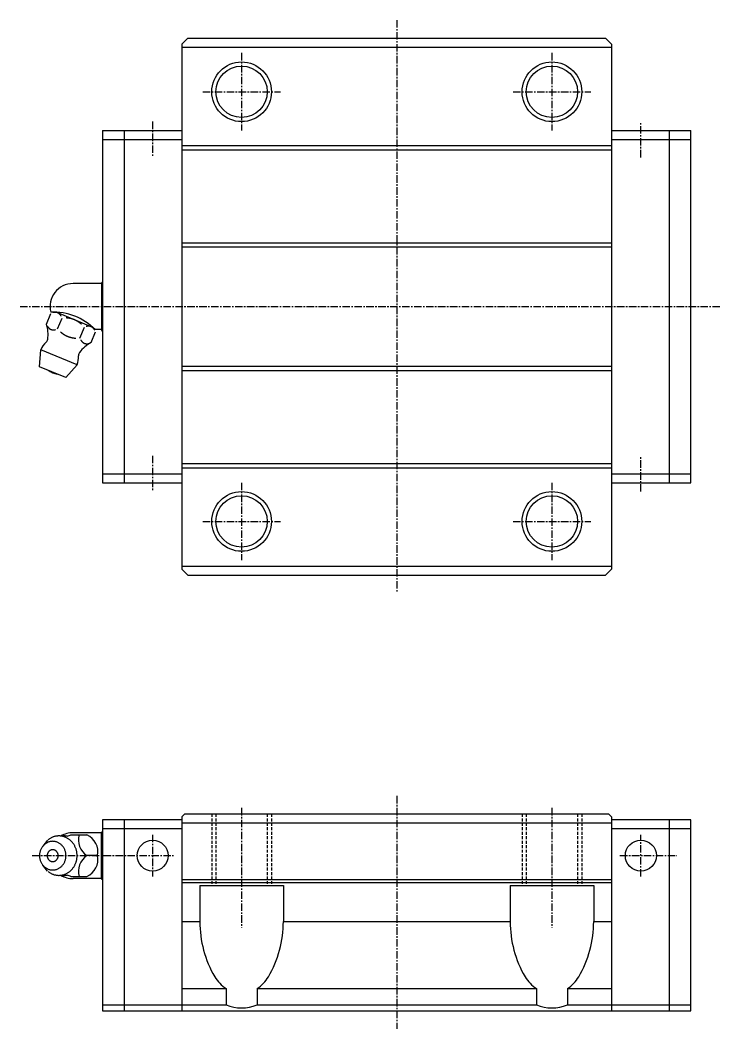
# Model space of a CAD drawing. Extents: x 10 to 261, y 10 to 205.
# Drawn here: x 143.6 to 261, y 36 to 205 of the extents above; entities that cross this region are included whole.
import ezdxf

# ---------------------------------------------------------------- set-up
doc = ezdxf.new("R2010")
doc.units = 0
doc.linetypes.add('CENTER', pattern=[2, 1.25, -0.25, 0.25, -0.25])
doc.linetypes.add('DASHED', pattern=[0.75, 0.5, -0.25])
doc.layers.get('0').update_dxf_attribs({"linetype": 'CONTINUOUS'})
doc.layers.add('CENTER', color=1, linetype='CENTER')

msp = doc.modelspace()

# ---------------------------------------------------------------- linework, layer by layer
at = {"color": 7, "linetype": 'CONTINUOUS'}
for p, q in [((170.74135, 201), (171.74135, 202)), ((171.74135, 202), (241.74131, 202)), ((241.74131, 202), (242.74135, 200.99996)), ((170.74135, 201), (170.74135, 112.99992)), ((170.74135, 200.5), (242.74135, 200.5)), ((242.74135, 200.99996), (242.74135, 113.00006)), ((157.44133, 186.5), (161.04134, 186.5)), ((157.44133, 186.5), (157.44133, 127.5)), ((161.04134, 186.5), (170.74135, 186.5)), ((161.04134, 186.49997), (161.04134, 127.50005)), ((242.74135, 186.5), (252.44136, 186.5)), ((252.44136, 186.5), (256.04137, 186.5)), ((252.44136, 127.50005), (252.44136, 186.49997)), ((256.04137, 127.5), (256.04137, 186.5)), ((157.44133, 185), (161.04134, 185)), ((161.04134, 185), (170.74135, 185)), ((242.74135, 185), (252.44136, 185)), ((252.44136, 185), (256.04137, 185)), ((170.74135, 184), (242.74135, 184)), ((170.74135, 183.29999), (242.74135, 183.29999)), ((170.74135, 167.7), (242.74135, 167.7)), ((170.74135, 167), (242.74135, 167)), ((157.28455, 160.85), (152.49344, 160.85)), ((157.28457, 160.85), (157.44133, 161.12151)), ((157.28457, 160.85), (157.28457, 153.14999)), ((148.04082, 154.06224), (148.7847, 155.85812)), ((155.81175, 153.519), (149.64524, 156.07326)), ((149.91167, 153.2873), (150.65556, 155.08319)), ((153.65338, 151.73743), (154.39726, 153.53332)), ((155.52424, 150.9625), (156.26812, 152.75839)), ((157.28455, 153.15), (156.18831, 153.15)), ((157.44133, 152.87848), (157.28457, 153.14999)), ((146.87569, 146.93772), (147.07745, 149.77661)), ((153.17504, 147.2509), (147.07744, 149.77661)), ((153.17505, 147.2509), (151.31031, 145.10084)), ((151.31031, 145.10084), (146.87569, 146.93772)), ((170.74135, 147), (242.74135, 147)), ((170.74135, 146.29999), (242.74135, 146.29999)), ((170.74135, 130.7), (242.74135, 130.7)), ((157.44133, 129), (161.04134, 129)), ((161.04134, 129), (170.74135, 129)), ((170.74135, 130), (242.74135, 130)), ((242.74135, 129), (252.44136, 129)), ((252.44136, 129), (256.04137, 129)), ((157.44133, 127.5), (161.04134, 127.5)), ((161.04134, 127.5), (170.74135, 127.5)), ((242.74135, 127.5), (252.44136, 127.5)), ((252.44136, 127.5), (256.04137, 127.5)), ((170.74135, 113.5), (242.74135, 113.5)), ((170.74135, 112.99992), (171.74127, 112)), ((171.74127, 112), (241.74129, 112)), ((241.74129, 112), (242.74135, 113.00006)), ((161.04134, 71), (157.44133, 71)), ((157.44133, 71), (157.44133, 38.981)), ((161.04134, 71), (161.04134, 38.981)), ((170.74135, 71), (161.04134, 71)), ((171.24135, 71.99999), (170.74135, 71.49999)), ((170.74135, 71.49999), (170.74135, 38.981)), ((171.24135, 71.99999), (242.24136, 71.99999)), ((242.24136, 71.99999), (242.74136, 71.49999)), ((242.74136, 71.49999), (242.74136, 38.981)), ((252.44131, 71), (242.74136, 71)), ((256.04136, 71), (252.44131, 71)), ((252.44131, 38.981), (252.44131, 71)), ((256.04136, 38.981), (256.04136, 71)), ((161.04134, 69.5), (157.44133, 69.5)), ((170.74135, 69.5), (161.04134, 69.5)), ((170.74135, 70.49999), (242.74136, 70.49999)), ((252.44131, 69.5), (242.74136, 69.5)), ((256.04136, 69.5), (252.44131, 69.5)), ((152.14025, 68.5074), (154.8247, 68.5074)), ((157.28455, 68.84999), (152.48924, 68.84999)), ((157.28455, 68.85), (157.37116, 69)), ((157.28455, 61.15001), (157.28455, 68.85)), ((157.44133, 69), (157.37116, 69)), ((148.223, 67.57802), (147.41736, 66.57178)), ((156.61271, 65), (154.81686, 65)), ((148.223, 62.42199), (147.41736, 63.42822)), ((152.14025, 61.4926), (154.8247, 61.4926)), ((157.28455, 61.14999), (152.49344, 61.14999)), ((157.37116, 61.00001), (157.28455, 61.15001)), ((157.44133, 61), (157.37116, 61)), ((170.74135, 60.99999), (242.74136, 60.99999)), ((170.74135, 60.49999), (242.74136, 60.49999)), ((173.74135, 59.98099), (187.74135, 59.98099)), ((173.74135, 59.98099), (173.74135, 53.98099)), ((187.74135, 59.98099), (187.74135, 53.98099)), ((225.74135, 59.98099), (239.74135, 59.98099)), ((225.74135, 59.98099), (225.74135, 53.98099)), ((239.74135, 59.98099), (239.74135, 53.98099)), ((170.74135, 53.98099), (173.74135, 53.98099)), ((187.74135, 53.98099), (225.74135, 53.98099)), ((239.74135, 53.98099), (242.74136, 53.98099)), ((170.74135, 42.72267), (178.14325, 42.72267)), ((178.14325, 42.72269), (178.14325, 39.981)), ((183.33943, 42.72269), (183.33943, 39.981)), ((183.33943, 42.72267), (230.14325, 42.72267)), ((230.14325, 42.72269), (230.14325, 39.981)), ((235.33943, 42.72269), (235.33943, 39.981)), ((235.33943, 42.72267), (242.74136, 42.72267)), ((157.44133, 39.981), (161.04134, 39.981)), ((157.44133, 38.981), (161.04134, 38.981)), ((161.04134, 39.981), (170.74135, 39.981)), ((161.04134, 38.981), (170.74135, 38.981)), ((170.74135, 39.981), (178.14325, 39.981)), ((170.74135, 38.981), (242.74136, 38.981)), ((183.33943, 39.981), (230.14325, 39.981)), ((235.33943, 39.981), (242.74136, 39.981)), ((242.74136, 39.981), (252.44131, 39.981)), ((242.74136, 38.981), (252.44131, 38.981)), ((252.44131, 39.981), (256.04136, 39.981)), ((252.44131, 38.981), (256.04136, 38.981))]:
    msp.add_line(p, q, dxfattribs=at)
at = {"color": 3, "linetype": 'DASHED'}
for p, q in [((175.74135, 71.99999), (175.74135, 59.98099)), ((176.44135, 71.99999), (176.44135, 59.98099)), ((185.04135, 71.99999), (185.04135, 59.98099)), ((185.74135, 71.99999), (185.74135, 59.98099)), ((227.74135, 71.99999), (227.74135, 59.98099)), ((228.44135, 71.99999), (228.44135, 59.98099)), ((237.04135, 71.99999), (237.04135, 59.98099)), ((237.74135, 71.99999), (237.74135, 59.98099))]:
    msp.add_line(p, q, dxfattribs=at)
at = {"color": 7, "linetype": 'CONTINUOUS'}
for points in [[(150.517, 155.406, 0), (150.511, 155.418, 0), (150.504, 155.43, 0), (150.497, 155.442, 0), (150.489, 155.454, 0), (150.482, 155.466, 0), (150.475, 155.477, 0), (150.468, 155.489, 0), (150.46, 155.5, 0), (150.453, 155.512, 0), (150.445, 155.523, 0), (150.437, 155.534, 0), (150.43, 155.545, 0), (150.422, 155.556, 0), (150.414, 155.567, 0), (150.406, 155.577, 0), (150.398, 155.588, 0), (150.389, 155.599, 0), (150.381, 155.609, 0), (150.373, 155.619, 0), (150.364, 155.629, 0), (150.356, 155.639, 0), (150.347, 155.649, 0), (150.339, 155.659, 0), (150.33, 155.669, 0), (150.321, 155.678, 0), (150.312, 155.688, 0), (150.303, 155.697, 0), (150.294, 155.706, 0), (150.285, 155.716, 0), (150.276, 155.725, 0), (150.266, 155.733, 0), (150.257, 155.742, 0), (150.248, 155.751, 0), (150.238, 155.759, 0), (150.229, 155.768, 0), (150.219, 155.776, 0), (150.209, 155.784, 0), (150.199, 155.792, 0), (150.19, 155.8, 0), (150.18, 155.808, 0), (150.17, 155.816, 0), (150.16, 155.823, 0), (150.149, 155.831, 0), (150.139, 155.838, 0), (150.129, 155.845, 0), (150.119, 155.853, 0), (150.108, 155.859, 0), (150.098, 155.866, 0), (150.087, 155.873, 0), (150.077, 155.88, 0), (150.066, 155.886, 0), (150.055, 155.892, 0), (150.045, 155.899, 0), (150.034, 155.905, 0), (150.023, 155.911, 0), (150.012, 155.917, 0), (150.001, 155.922, 0), (149.99, 155.928, 0), (149.979, 155.933, 0), (149.968, 155.939, 0), (149.956, 155.944, 0), (149.945, 155.949, 0), (149.934, 155.954, 0), (149.922, 155.959, 0), (149.911, 155.963, 0), (149.899, 155.968, 0), (149.888, 155.972, 0), (149.876, 155.976, 0), (149.864, 155.981, 0), (149.853, 155.985, 0), (149.841, 155.988, 0), (149.829, 155.992, 0), (149.817, 155.996, 0), (149.805, 155.999, 0), (149.793, 156.003, 0), (149.781, 156.006, 0), (149.769, 156.009, 0), (149.757, 156.012, 0), (149.745, 156.015, 0), (149.733, 156.017, 0), (149.721, 156.02, 0), (149.708, 156.022, 0), (149.696, 156.025, 0), (149.684, 156.027, 0), (149.671, 156.029, 0), (149.659, 156.031, 0), (149.646, 156.033, 0), (149.634, 156.034, 0), (149.621, 156.036, 0), (149.609, 156.037, 0), (149.596, 156.038, 0), (149.583, 156.039, 0), (149.571, 156.04, 0), (149.558, 156.041, 0), (149.545, 156.042, 0), (149.532, 156.042, 0), (149.52, 156.043, 0), (149.507, 156.043, 0), (149.494, 156.043, 0), (149.481, 156.043, 0), (149.468, 156.043, 0), (149.455, 156.043, 0), (149.442, 156.042, 0), (149.429, 156.042, 0), (149.416, 156.041, 0), (149.403, 156.04, 0), (149.39, 156.039, 0), (149.377, 156.038, 0), (149.364, 156.037, 0), (149.35, 156.036, 0), (149.337, 156.034, 0), (149.324, 156.033, 0), (149.311, 156.031, 0), (149.298, 156.029, 0), (149.284, 156.027, 0), (149.271, 156.025, 0), (149.258, 156.023, 0), (149.244, 156.02, 0), (149.231, 156.018, 0), (149.218, 156.015, 0), (149.204, 156.012, 0), (149.191, 156.009, 0), (149.178, 156.006, 0), (149.164, 156.003, 0), (149.151, 156, 0), (149.138, 155.996, 0), (149.124, 155.992, 0), (149.111, 155.989, 0)], [(153.923, 154.035, 0), (153.906, 154.05, 0), (153.889, 154.065, 0), (153.872, 154.08, 0), (153.855, 154.095, 0), (153.838, 154.11, 0), (153.821, 154.124, 0), (153.803, 154.139, 0), (153.786, 154.153, 0), (153.769, 154.168, 0), (153.751, 154.182, 0), (153.734, 154.196, 0), (153.716, 154.21, 0), (153.699, 154.224, 0), (153.681, 154.238, 0), (153.663, 154.252, 0), (153.646, 154.266, 0), (153.628, 154.279, 0), (153.61, 154.293, 0), (153.592, 154.306, 0), (153.574, 154.319, 0), (153.556, 154.333, 0), (153.538, 154.346, 0), (153.52, 154.359, 0), (153.501, 154.371, 0), (153.483, 154.384, 0), (153.465, 154.397, 0), (153.446, 154.409, 0), (153.428, 154.422, 0), (153.409, 154.434, 0), (153.391, 154.446, 0), (153.372, 154.458, 0), (153.354, 154.47, 0), (153.335, 154.482, 0), (153.316, 154.494, 0), (153.297, 154.506, 0), (153.278, 154.517, 0), (153.259, 154.529, 0), (153.24, 154.54, 0), (153.221, 154.551, 0), (153.202, 154.562, 0), (153.183, 154.573, 0), (153.164, 154.584, 0), (153.145, 154.595, 0), (153.125, 154.606, 0), (153.106, 154.616, 0), (153.087, 154.627, 0), (153.067, 154.637, 0), (153.048, 154.647, 0), (153.028, 154.657, 0), (153.008, 154.667, 0), (152.989, 154.677, 0), (152.969, 154.687, 0), (152.949, 154.697, 0), (152.929, 154.706, 0), (152.909, 154.716, 0), (152.89, 154.725, 0), (152.87, 154.734, 0), (152.85, 154.744, 0), (152.83, 154.753, 0), (152.809, 154.762, 0), (152.789, 154.77, 0), (152.769, 154.779, 0), (152.749, 154.788, 0), (152.728, 154.796, 0), (152.708, 154.804, 0), (152.688, 154.813, 0), (152.667, 154.821, 0), (152.647, 154.829, 0), (152.626, 154.837, 0), (152.606, 154.845, 0), (152.585, 154.852, 0), (152.564, 154.86, 0), (152.544, 154.867, 0), (152.523, 154.875, 0), (152.502, 154.882, 0), (152.481, 154.889, 0), (152.461, 154.896, 0), (152.44, 154.903, 0), (152.419, 154.91, 0), (152.398, 154.916, 0), (152.377, 154.923, 0), (152.355, 154.929, 0), (152.334, 154.936, 0), (152.313, 154.942, 0), (152.292, 154.948, 0), (152.271, 154.954, 0), (152.249, 154.96, 0), (152.228, 154.966, 0), (152.207, 154.971, 0), (152.185, 154.977, 0), (152.164, 154.982, 0), (152.142, 154.988, 0), (152.121, 154.993, 0), (152.099, 154.998, 0), (152.078, 155.003, 0), (152.056, 155.008, 0), (152.034, 155.012, 0), (152.013, 155.017, 0), (151.991, 155.022, 0), (151.969, 155.026, 0), (151.947, 155.03, 0), (151.925, 155.034, 0), (151.904, 155.038, 0), (151.882, 155.042, 0), (151.86, 155.046, 0), (151.838, 155.05, 0), (151.816, 155.053, 0), (151.794, 155.057, 0), (151.771, 155.06, 0), (151.749, 155.064, 0), (151.727, 155.067, 0), (151.705, 155.07, 0), (151.683, 155.073, 0), (151.66, 155.075, 0), (151.638, 155.078, 0), (151.616, 155.081, 0), (151.593, 155.083, 0), (151.571, 155.085, 0), (151.549, 155.088, 0), (151.526, 155.09, 0), (151.504, 155.092, 0), (151.481, 155.093, 0), (151.459, 155.095, 0), (151.436, 155.097, 0), (151.413, 155.098, 0), (151.391, 155.1, 0), (151.368, 155.101, 0), (151.345, 155.102, 0)], [(148.179, 153.739, 0), (148.186, 153.727, 0), (148.193, 153.715, 0), (148.2, 153.703, 0), (148.207, 153.691, 0), (148.214, 153.68, 0), (148.221, 153.668, 0), (148.229, 153.656, 0), (148.236, 153.645, 0), (148.244, 153.634, 0), (148.251, 153.623, 0), (148.259, 153.611, 0), (148.267, 153.6, 0), (148.275, 153.589, 0), (148.283, 153.579, 0), (148.291, 153.568, 0), (148.299, 153.557, 0), (148.307, 153.547, 0), (148.315, 153.537, 0), (148.324, 153.526, 0), (148.332, 153.516, 0), (148.341, 153.506, 0), (148.349, 153.496, 0), (148.358, 153.486, 0), (148.367, 153.477, 0), (148.375, 153.467, 0), (148.384, 153.458, 0), (148.393, 153.448, 0), (148.402, 153.439, 0), (148.411, 153.43, 0), (148.421, 153.421, 0), (148.43, 153.412, 0), (148.439, 153.403, 0), (148.449, 153.395, 0), (148.458, 153.386, 0), (148.468, 153.378, 0), (148.477, 153.369, 0), (148.487, 153.361, 0), (148.497, 153.353, 0), (148.507, 153.345, 0), (148.517, 153.337, 0), (148.527, 153.33, 0), (148.537, 153.322, 0), (148.547, 153.315, 0), (148.557, 153.307, 0), (148.567, 153.3, 0), (148.578, 153.293, 0), (148.588, 153.286, 0), (148.599, 153.279, 0), (148.609, 153.272, 0), (148.62, 153.266, 0), (148.63, 153.259, 0), (148.641, 153.253, 0), (148.652, 153.247, 0), (148.663, 153.241, 0), (148.674, 153.235, 0), (148.684, 153.229, 0), (148.695, 153.223, 0), (148.707, 153.218, 0), (148.718, 153.212, 0), (148.729, 153.207, 0), (148.74, 153.202, 0), (148.751, 153.197, 0), (148.763, 153.192, 0), (148.774, 153.187, 0), (148.786, 153.182, 0), (148.797, 153.178, 0), (148.809, 153.173, 0), (148.82, 153.169, 0), (148.832, 153.165, 0), (148.844, 153.161, 0), (148.855, 153.157, 0), (148.867, 153.153, 0), (148.879, 153.15, 0), (148.891, 153.146, 0), (148.903, 153.143, 0), (148.915, 153.14, 0), (148.927, 153.136, 0), (148.939, 153.133, 0), (148.951, 153.131, 0), (148.964, 153.128, 0), (148.976, 153.125, 0), (148.988, 153.123, 0), (149, 153.121, 0), (149.013, 153.119, 0), (149.025, 153.116, 0), (149.038, 153.115, 0), (149.05, 153.113, 0), (149.063, 153.111, 0), (149.075, 153.11, 0), (149.088, 153.108, 0), (149.1, 153.107, 0), (149.113, 153.106, 0), (149.126, 153.105, 0), (149.138, 153.104, 0), (149.151, 153.104, 0), (149.164, 153.103, 0), (149.177, 153.103, 0), (149.19, 153.102, 0), (149.202, 153.102, 0), (149.215, 153.102, 0), (149.228, 153.102, 0), (149.241, 153.103, 0), (149.254, 153.103, 0), (149.267, 153.104, 0), (149.28, 153.104, 0), (149.293, 153.105, 0), (149.306, 153.106, 0), (149.32, 153.107, 0), (149.333, 153.108, 0), (149.346, 153.11, 0), (149.359, 153.111, 0), (149.372, 153.113, 0), (149.386, 153.114, 0), (149.399, 153.116, 0), (149.412, 153.118, 0), (149.425, 153.121, 0), (149.439, 153.123, 0), (149.452, 153.125, 0), (149.465, 153.128, 0), (149.479, 153.13, 0), (149.492, 153.133, 0), (149.505, 153.136, 0), (149.519, 153.139, 0), (149.532, 153.143, 0), (149.545, 153.146, 0), (149.559, 153.149, 0), (149.572, 153.153, 0), (149.586, 153.157, 0)], [(150.386, 152.786, 0), (150.403, 152.771, 0), (150.42, 152.756, 0), (150.437, 152.741, 0), (150.454, 152.726, 0), (150.471, 152.711, 0), (150.488, 152.696, 0), (150.505, 152.682, 0), (150.523, 152.667, 0), (150.54, 152.653, 0), (150.558, 152.638, 0), (150.575, 152.624, 0), (150.593, 152.61, 0), (150.61, 152.596, 0), (150.628, 152.582, 0), (150.645, 152.569, 0), (150.663, 152.555, 0), (150.681, 152.541, 0), (150.699, 152.528, 0), (150.717, 152.514, 0), (150.735, 152.501, 0), (150.753, 152.488, 0), (150.771, 152.475, 0), (150.789, 152.462, 0), (150.807, 152.449, 0), (150.826, 152.436, 0), (150.844, 152.424, 0), (150.862, 152.411, 0), (150.881, 152.399, 0), (150.899, 152.387, 0), (150.918, 152.374, 0), (150.937, 152.362, 0), (150.955, 152.35, 0), (150.974, 152.339, 0), (150.993, 152.327, 0), (151.012, 152.315, 0), (151.031, 152.304, 0), (151.05, 152.292, 0), (151.069, 152.281, 0), (151.088, 152.27, 0), (151.107, 152.258, 0), (151.126, 152.247, 0), (151.145, 152.237, 0), (151.164, 152.226, 0), (151.184, 152.215, 0), (151.203, 152.204, 0), (151.222, 152.194, 0), (151.242, 152.184, 0), (151.261, 152.173, 0), (151.281, 152.163, 0), (151.301, 152.153, 0), (151.32, 152.143, 0), (151.34, 152.134, 0), (151.36, 152.124, 0), (151.38, 152.114, 0), (151.399, 152.105, 0), (151.419, 152.095, 0), (151.439, 152.086, 0), (151.459, 152.077, 0), (151.479, 152.068, 0), (151.5, 152.059, 0), (151.52, 152.05, 0), (151.54, 152.042, 0), (151.56, 152.033, 0), (151.58, 152.024, 0), (151.601, 152.016, 0), (151.621, 152.008, 0), (151.642, 152, 0), (151.662, 151.992, 0), (151.683, 151.984, 0), (151.703, 151.976, 0), (151.724, 151.968, 0), (151.744, 151.961, 0), (151.765, 151.953, 0), (151.786, 151.946, 0), (151.807, 151.939, 0), (151.828, 151.932, 0), (151.848, 151.925, 0), (151.869, 151.918, 0), (151.89, 151.911, 0), (151.911, 151.904, 0), (151.932, 151.898, 0), (151.953, 151.891, 0), (151.975, 151.885, 0), (151.996, 151.879, 0), (152.017, 151.873, 0), (152.038, 151.867, 0), (152.06, 151.861, 0), (152.081, 151.855, 0), (152.102, 151.849, 0), (152.124, 151.844, 0), (152.145, 151.838, 0), (152.167, 151.833, 0), (152.188, 151.828, 0), (152.21, 151.823, 0), (152.231, 151.818, 0), (152.253, 151.813, 0), (152.275, 151.808, 0), (152.296, 151.804, 0), (152.318, 151.799, 0), (152.34, 151.795, 0), (152.362, 151.79, 0), (152.384, 151.786, 0), (152.405, 151.782, 0), (152.427, 151.778, 0), (152.449, 151.774, 0), (152.471, 151.771, 0), (152.493, 151.767, 0), (152.515, 151.764, 0), (152.538, 151.76, 0), (152.56, 151.757, 0), (152.582, 151.754, 0), (152.604, 151.751, 0), (152.626, 151.748, 0), (152.649, 151.745, 0), (152.671, 151.743, 0), (152.693, 151.74, 0), (152.716, 151.738, 0), (152.738, 151.735, 0), (152.76, 151.733, 0), (152.783, 151.731, 0), (152.805, 151.729, 0), (152.828, 151.727, 0), (152.85, 151.725, 0), (152.873, 151.724, 0), (152.896, 151.722, 0), (152.918, 151.721, 0), (152.941, 151.72, 0), (152.963, 151.719, 0)], [(156.13, 153.081, 0), (156.123, 153.093, 0), (156.116, 153.105, 0), (156.109, 153.117, 0), (156.102, 153.129, 0), (156.095, 153.141, 0), (156.088, 153.153, 0), (156.08, 153.164, 0), (156.073, 153.176, 0), (156.065, 153.187, 0), (156.058, 153.198, 0), (156.05, 153.209, 0), (156.042, 153.22, 0), (156.034, 153.231, 0), (156.026, 153.242, 0), (156.018, 153.253, 0), (156.01, 153.263, 0), (156.002, 153.274, 0), (155.994, 153.284, 0), (155.985, 153.294, 0), (155.977, 153.304, 0), (155.968, 153.315, 0), (155.96, 153.324, 0), (155.951, 153.334, 0), (155.942, 153.344, 0), (155.934, 153.354, 0), (155.925, 153.363, 0), (155.916, 153.372, 0), (155.907, 153.382, 0), (155.897, 153.391, 0), (155.888, 153.4, 0), (155.879, 153.409, 0), (155.87, 153.417, 0), (155.86, 153.426, 0), (155.851, 153.435, 0), (155.841, 153.443, 0), (155.831, 153.451, 0), (155.822, 153.46, 0), (155.812, 153.468, 0), (155.802, 153.476, 0), (155.792, 153.483, 0), (155.782, 153.491, 0), (155.772, 153.499, 0), (155.762, 153.506, 0), (155.752, 153.513, 0), (155.742, 153.521, 0), (155.731, 153.528, 0), (155.721, 153.535, 0), (155.71, 153.542, 0), (155.7, 153.548, 0), (155.689, 153.555, 0), (155.679, 153.561, 0), (155.668, 153.568, 0), (155.657, 153.574, 0), (155.646, 153.58, 0), (155.635, 153.586, 0), (155.624, 153.592, 0), (155.613, 153.597, 0), (155.602, 153.603, 0), (155.591, 153.608, 0), (155.58, 153.614, 0), (155.569, 153.619, 0), (155.558, 153.624, 0), (155.546, 153.629, 0), (155.535, 153.634, 0), (155.523, 153.638, 0), (155.512, 153.643, 0), (155.5, 153.647, 0), (155.489, 153.652, 0), (155.477, 153.656, 0), (155.465, 153.66, 0), (155.453, 153.664, 0), (155.442, 153.667, 0), (155.43, 153.671, 0), (155.418, 153.675, 0), (155.406, 153.678, 0), (155.394, 153.681, 0), (155.382, 153.684, 0), (155.37, 153.687, 0), (155.358, 153.69, 0), (155.345, 153.693, 0), (155.333, 153.695, 0), (155.321, 153.698, 0), (155.309, 153.7, 0), (155.296, 153.702, 0), (155.284, 153.704, 0), (155.271, 153.706, 0), (155.259, 153.708, 0), (155.246, 153.709, 0), (155.234, 153.711, 0), (155.221, 153.712, 0), (155.209, 153.713, 0), (155.196, 153.715, 0), (155.183, 153.716, 0), (155.171, 153.716, 0), (155.158, 153.717, 0), (155.145, 153.718, 0), (155.132, 153.718, 0), (155.119, 153.718, 0), (155.106, 153.718, 0), (155.094, 153.718, 0), (155.081, 153.718, 0), (155.068, 153.718, 0), (155.055, 153.718, 0), (155.042, 153.717, 0), (155.029, 153.716, 0), (155.016, 153.716, 0), (155.002, 153.715, 0), (154.989, 153.714, 0), (154.976, 153.712, 0), (154.963, 153.711, 0), (154.95, 153.71, 0), (154.937, 153.708, 0), (154.923, 153.706, 0), (154.91, 153.704, 0), (154.897, 153.702, 0), (154.884, 153.7, 0), (154.87, 153.698, 0), (154.857, 153.695, 0), (154.844, 153.693, 0), (154.83, 153.69, 0), (154.817, 153.687, 0), (154.804, 153.684, 0), (154.79, 153.681, 0), (154.777, 153.678, 0), (154.764, 153.675, 0), (154.75, 153.671, 0), (154.737, 153.668, 0), (154.723, 153.664, 0)], [(153.792, 151.415, 0), (153.798, 151.402, 0), (153.805, 151.39, 0), (153.812, 151.378, 0), (153.819, 151.367, 0), (153.827, 151.355, 0), (153.834, 151.343, 0), (153.841, 151.332, 0), (153.849, 151.32, 0), (153.856, 151.309, 0), (153.864, 151.298, 0), (153.872, 151.287, 0), (153.879, 151.276, 0), (153.887, 151.265, 0), (153.895, 151.254, 0), (153.903, 151.243, 0), (153.911, 151.233, 0), (153.92, 151.222, 0), (153.928, 151.212, 0), (153.936, 151.201, 0), (153.945, 151.191, 0), (153.953, 151.181, 0), (153.962, 151.171, 0), (153.97, 151.162, 0), (153.979, 151.152, 0), (153.988, 151.142, 0), (153.997, 151.133, 0), (154.006, 151.123, 0), (154.015, 151.114, 0), (154.024, 151.105, 0), (154.033, 151.096, 0), (154.043, 151.087, 0), (154.052, 151.078, 0), (154.061, 151.07, 0), (154.071, 151.061, 0), (154.08, 151.053, 0), (154.09, 151.044, 0), (154.1, 151.036, 0), (154.11, 151.028, 0), (154.119, 151.02, 0), (154.129, 151.012, 0), (154.139, 151.005, 0), (154.149, 150.997, 0), (154.159, 150.99, 0), (154.17, 150.982, 0), (154.18, 150.975, 0), (154.19, 150.968, 0), (154.201, 150.961, 0), (154.211, 150.954, 0), (154.222, 150.948, 0), (154.232, 150.941, 0), (154.243, 150.935, 0), (154.254, 150.928, 0), (154.264, 150.922, 0), (154.275, 150.916, 0), (154.286, 150.91, 0), (154.297, 150.904, 0), (154.308, 150.898, 0), (154.319, 150.893, 0), (154.33, 150.887, 0), (154.341, 150.882, 0), (154.353, 150.877, 0), (154.364, 150.872, 0), (154.375, 150.867, 0), (154.387, 150.862, 0), (154.398, 150.857, 0), (154.41, 150.853, 0), (154.421, 150.848, 0), (154.433, 150.844, 0), (154.445, 150.84, 0), (154.456, 150.836, 0), (154.468, 150.832, 0), (154.48, 150.828, 0), (154.492, 150.825, 0), (154.504, 150.821, 0), (154.516, 150.818, 0), (154.528, 150.815, 0), (154.54, 150.812, 0), (154.552, 150.809, 0), (154.564, 150.806, 0), (154.576, 150.803, 0), (154.588, 150.801, 0), (154.601, 150.798, 0), (154.613, 150.796, 0), (154.625, 150.794, 0), (154.638, 150.792, 0), (154.65, 150.79, 0), (154.663, 150.788, 0), (154.675, 150.786, 0), (154.688, 150.785, 0), (154.7, 150.784, 0), (154.713, 150.782, 0), (154.725, 150.781, 0), (154.738, 150.78, 0), (154.751, 150.78, 0), (154.764, 150.779, 0), (154.776, 150.778, 0), (154.789, 150.778, 0), (154.802, 150.778, 0), (154.815, 150.777, 0), (154.828, 150.777, 0), (154.841, 150.778, 0), (154.854, 150.778, 0), (154.867, 150.778, 0), (154.88, 150.779, 0), (154.893, 150.779, 0), (154.906, 150.78, 0), (154.919, 150.781, 0), (154.932, 150.782, 0), (154.945, 150.783, 0), (154.958, 150.785, 0), (154.972, 150.786, 0), (154.985, 150.788, 0), (154.998, 150.79, 0), (155.011, 150.792, 0), (155.025, 150.794, 0), (155.038, 150.796, 0), (155.051, 150.798, 0), (155.064, 150.8, 0), (155.078, 150.803, 0), (155.091, 150.806, 0), (155.104, 150.808, 0), (155.118, 150.811, 0), (155.131, 150.814, 0), (155.145, 150.818, 0), (155.158, 150.821, 0), (155.171, 150.825, 0), (155.185, 150.828, 0), (155.198, 150.832, 0)], [(148.315, 62.3451, 0), (148.401, 62.2791, 0), (148.489, 62.2164, 0), (148.578, 62.1569, 0), (148.67, 62.1009, 0), (148.763, 62.0482, 0), (148.858, 61.9991, 0), (148.954, 61.9536, 0), (149.052, 61.9117, 0), (149.151, 61.8734, 0), (149.251, 61.8389, 0), (149.352, 61.8081, 0), (149.454, 61.7811, 0), (149.557, 61.758, 0), (149.661, 61.7387, 0), (149.765, 61.7232, 0), (149.87, 61.7117, 0), (149.975, 61.7041, 0), (150.08, 61.7004, 0), (150.185, 61.7006, 0), (150.29, 61.7048, 0), (150.395, 61.7128, 0), (150.499, 61.7248, 0), (150.603, 61.7406, 0), (150.707, 61.7604, 0), (150.81, 61.784, 0), (150.912, 61.8114, 0), (151.013, 61.8426, 0), (151.113, 61.8775, 0), (151.212, 61.9162, 0), (151.309, 61.9585, 0), (151.405, 62.0045, 0), (151.5, 62.054, 0), (151.593, 62.107, 0), (151.684, 62.1634, 0), (151.774, 62.2233, 0), (151.861, 62.2864, 0), (151.947, 62.3527, 0), (152.03, 62.4222, 0), (152.111, 62.4948, 0), (152.189, 62.5703, 0), (152.266, 62.6488, 0), (152.339, 62.73, 0), (152.41, 62.8139, 0), (152.478, 62.9004, 0), (152.544, 62.9894, 0), (152.606, 63.0809, 0), (152.666, 63.1745, 0), (152.723, 63.2704, 0), (152.776, 63.3683, 0), (152.827, 63.4682, 0), (152.874, 63.5698, 0), (152.918, 63.6732, 0), (152.958, 63.7782, 0), (152.996, 63.8846, 0), (153.029, 63.9923, 0), (153.06, 64.1012, 0), (153.087, 64.2112, 0), (153.11, 64.3221, 0), (153.13, 64.4339, 0), (153.146, 64.5463, 0), (153.159, 64.6593, 0), (153.168, 64.7726, 0), (153.173, 64.8862, 0), (153.175, 65, 0), (153.173, 65.1138, 0), (153.168, 65.2274, 0), (153.159, 65.3407, 0), (153.146, 65.4537, 0), (153.13, 65.5661, 0), (153.11, 65.6779, 0), (153.087, 65.7888, 0), (153.06, 65.8988, 0), (153.029, 66.0077, 0), (152.996, 66.1154, 0), (152.958, 66.2218, 0), (152.918, 66.3268, 0), (152.874, 66.4302, 0), (152.827, 66.5318, 0), (152.776, 66.6317, 0), (152.723, 66.7296, 0), (152.666, 66.8255, 0), (152.606, 66.9191, 0), (152.544, 67.0106, 0), (152.478, 67.0996, 0), (152.41, 67.1861, 0), (152.339, 67.27, 0), (152.266, 67.3512, 0), (152.189, 67.4297, 0), (152.111, 67.5052, 0), (152.03, 67.5778, 0), (151.947, 67.6473, 0), (151.861, 67.7136, 0), (151.774, 67.7767, 0), (151.684, 67.8366, 0), (151.593, 67.893, 0), (151.5, 67.946, 0), (151.405, 67.9955, 0), (151.309, 68.0415, 0), (151.212, 68.0838, 0), (151.113, 68.1225, 0), (151.013, 68.1574, 0), (150.912, 68.1886, 0), (150.81, 68.216, 0), (150.707, 68.2396, 0), (150.603, 68.2594, 0), (150.499, 68.2752, 0), (150.395, 68.2872, 0), (150.29, 68.2952, 0), (150.185, 68.2994, 0), (150.08, 68.2996, 0), (149.975, 68.2959, 0), (149.87, 68.2883, 0), (149.765, 68.2768, 0), (149.661, 68.2613, 0), (149.557, 68.242, 0), (149.454, 68.2189, 0), (149.352, 68.1919, 0), (149.251, 68.1611, 0), (149.151, 68.1266, 0), (149.052, 68.0883, 0), (148.954, 68.0464, 0), (148.858, 68.0009, 0), (148.763, 67.9518, 0), (148.67, 67.8991, 0), (148.578, 67.8431, 0), (148.489, 67.7836, 0), (148.401, 67.7209, 0), (148.315, 67.6549, 0)], [(151.5, 68.2527, 0), (151.493, 68.254, 0), (151.486, 68.2553, 0), (151.479, 68.2566, 0), (151.472, 68.2578, 0), (151.465, 68.259, 0), (151.458, 68.2602, 0), (151.451, 68.2614, 0), (151.444, 68.2626, 0), (151.437, 68.2637, 0), (151.43, 68.2649, 0), (151.422, 68.266, 0), (151.415, 68.2671, 0), (151.408, 68.2682, 0), (151.401, 68.2692, 0), (151.394, 68.2703, 0), (151.387, 68.2713, 0), (151.38, 68.2723, 0), (151.373, 68.2733, 0), (151.366, 68.2743, 0), (151.359, 68.2752, 0), (151.352, 68.2762, 0), (151.344, 68.2771, 0), (151.337, 68.278, 0), (151.33, 68.2789, 0), (151.323, 68.2798, 0), (151.316, 68.2806, 0), (151.309, 68.2814, 0), (151.302, 68.2822, 0), (151.295, 68.283, 0), (151.288, 68.2838, 0), (151.28, 68.2846, 0), (151.273, 68.2853, 0), (151.266, 68.286, 0), (151.259, 68.2867, 0), (151.252, 68.2874, 0), (151.245, 68.2881, 0), (151.238, 68.2887, 0), (151.231, 68.2894, 0), (151.223, 68.29, 0), (151.216, 68.2906, 0), (151.209, 68.2911, 0), (151.202, 68.2917, 0), (151.195, 68.2922, 0), (151.188, 68.2928, 0), (151.181, 68.2933, 0), (151.173, 68.2937, 0), (151.166, 68.2942, 0), (151.159, 68.2947, 0), (151.152, 68.2951, 0), (151.145, 68.2955, 0), (151.138, 68.2959, 0), (151.131, 68.2963, 0), (151.123, 68.2966, 0), (151.116, 68.297, 0), (151.109, 68.2973, 0), (151.102, 68.2976, 0), (151.095, 68.2979, 0), (151.088, 68.2982, 0), (151.081, 68.2984, 0), (151.073, 68.2986, 0), (151.066, 68.2989, 0), (151.059, 68.299, 0), (151.052, 68.2992, 0), (151.045, 68.2994, 0), (151.038, 68.2995, 0), (151.031, 68.2996, 0), (151.023, 68.2997, 0), (151.016, 68.2998, 0), (151.009, 68.2999, 0), (151.002, 68.3, 0), (150.995, 68.3, 0), (150.988, 68.3, 0), (150.98, 68.3, 0), (150.973, 68.3, 0), (150.966, 68.2999, 0), (150.959, 68.2999, 0), (150.952, 68.2998, 0), (150.945, 68.2997, 0), (150.938, 68.2996, 0), (150.93, 68.2995, 0), (150.923, 68.2993, 0), (150.916, 68.2991, 0), (150.909, 68.2989, 0), (150.902, 68.2987, 0), (150.895, 68.2985, 0), (150.888, 68.2983, 0), (150.88, 68.298, 0), (150.873, 68.2977, 0), (150.866, 68.2974, 0), (150.859, 68.2971, 0), (150.852, 68.2968, 0), (150.845, 68.2965, 0), (150.837, 68.2961, 0), (150.83, 68.2957, 0), (150.823, 68.2953, 0), (150.816, 68.2949, 0), (150.809, 68.2944, 0), (150.802, 68.294, 0), (150.795, 68.2935, 0), (150.787, 68.293, 0), (150.78, 68.2925, 0), (150.773, 68.292, 0), (150.766, 68.2914, 0), (150.759, 68.2908, 0), (150.752, 68.2903, 0), (150.745, 68.2897, 0), (150.738, 68.289, 0), (150.73, 68.2884, 0), (150.723, 68.2877, 0), (150.716, 68.2871, 0), (150.709, 68.2864, 0), (150.702, 68.2857, 0), (150.695, 68.2849, 0), (150.688, 68.2842, 0), (150.681, 68.2834, 0), (150.673, 68.2826, 0), (150.666, 68.2818, 0), (150.659, 68.281, 0), (150.652, 68.2802, 0), (150.645, 68.2793, 0), (150.638, 68.2784, 0), (150.631, 68.2775, 0), (150.624, 68.2766, 0), (150.617, 68.2757, 0), (150.609, 68.2748, 0), (150.602, 68.2738, 0), (150.595, 68.2728, 0), (150.588, 68.2718, 0)], [(149.093, 62.6, 0), (149.202, 62.6029, 0), (149.31, 62.6116, 0), (149.418, 62.626, 0), (149.526, 62.6461, 0), (149.632, 62.6719, 0), (149.737, 62.7033, 0), (149.84, 62.7403, 0), (149.942, 62.7827, 0), (150.041, 62.8304, 0), (150.138, 62.8834, 0), (150.233, 62.9415, 0), (150.325, 63.0045, 0), (150.414, 63.0723, 0), (150.5, 63.1448, 0), (150.582, 63.2217, 0), (150.661, 63.3029, 0), (150.736, 63.3883, 0), (150.807, 63.4775, 0), (150.874, 63.5703, 0), (150.937, 63.6666, 0), (150.995, 63.7662, 0), (151.048, 63.8686, 0), (151.097, 63.9739, 0), (151.142, 64.0816, 0), (151.181, 64.1915, 0), (151.215, 64.3033, 0), (151.244, 64.4168, 0), (151.268, 64.5318, 0), (151.286, 64.6478, 0), (151.3, 64.7648, 0), (151.308, 64.8822, 0), (151.31, 65, 0), (151.308, 65.1178, 0), (151.3, 65.2352, 0), (151.286, 65.3522, 0), (151.268, 65.4682, 0), (151.244, 65.5832, 0), (151.215, 65.6967, 0), (151.181, 65.8085, 0), (151.142, 65.9184, 0), (151.097, 66.0261, 0), (151.048, 66.1314, 0), (150.995, 66.2338, 0), (150.937, 66.3334, 0), (150.874, 66.4297, 0), (150.807, 66.5225, 0), (150.736, 66.6117, 0), (150.661, 66.6971, 0), (150.582, 66.7783, 0), (150.5, 66.8552, 0), (150.414, 66.9277, 0), (150.325, 66.9955, 0), (150.233, 67.0585, 0), (150.138, 67.1166, 0), (150.041, 67.1696, 0), (149.942, 67.2173, 0), (149.84, 67.2597, 0), (149.737, 67.2967, 0), (149.632, 67.3281, 0), (149.526, 67.3539, 0), (149.418, 67.374, 0), (149.31, 67.3884, 0), (149.202, 67.3971, 0), (149.093, 67.4, 0), (148.984, 67.3971, 0), (148.876, 67.3884, 0), (148.768, 67.374, 0), (148.66, 67.3539, 0), (148.554, 67.3281, 0), (148.449, 67.2967, 0), (148.346, 67.2597, 0), (148.244, 67.2173, 0), (148.145, 67.1696, 0), (148.048, 67.1166, 0), (147.953, 67.0585, 0), (147.861, 66.9955, 0), (147.772, 66.9277, 0), (147.686, 66.8552, 0), (147.604, 66.7783, 0), (147.525, 66.6971, 0), (147.45, 66.6117, 0), (147.379, 66.5225, 0), (147.312, 66.4297, 0), (147.249, 66.3334, 0), (147.191, 66.2338, 0), (147.138, 66.1314, 0), (147.089, 66.0261, 0), (147.044, 65.9184, 0), (147.005, 65.8085, 0), (146.971, 65.6967, 0), (146.942, 65.5832, 0), (146.918, 65.4682, 0), (146.9, 65.3522, 0), (146.886, 65.2352, 0), (146.878, 65.1178, 0), (146.876, 65, 0), (146.878, 64.8822, 0), (146.886, 64.7648, 0), (146.9, 64.6478, 0), (146.918, 64.5318, 0), (146.942, 64.4168, 0), (146.971, 64.3033, 0), (147.005, 64.1915, 0), (147.044, 64.0816, 0), (147.089, 63.9739, 0), (147.138, 63.8686, 0), (147.191, 63.7662, 0), (147.249, 63.6666, 0), (147.312, 63.5703, 0), (147.379, 63.4775, 0), (147.45, 63.3883, 0), (147.525, 63.3029, 0), (147.604, 63.2217, 0), (147.686, 63.1448, 0), (147.772, 63.0723, 0), (147.861, 63.0045, 0), (147.953, 62.9415, 0), (148.048, 62.8834, 0), (148.145, 62.8304, 0), (148.244, 62.7827, 0), (148.346, 62.7403, 0), (148.449, 62.7033, 0), (148.554, 62.6719, 0), (148.66, 62.6461, 0), (148.768, 62.626, 0), (148.876, 62.6116, 0), (148.984, 62.6029, 0), (149.093, 62.6, 0)], [(149.093, 64, 0), (149.138, 64.0012, 0), (149.184, 64.0048, 0), (149.229, 64.0108, 0), (149.273, 64.0192, 0), (149.317, 64.03, 0), (149.361, 64.0431, 0), (149.404, 64.0585, 0), (149.447, 64.0761, 0), (149.488, 64.096, 0), (149.529, 64.1181, 0), (149.568, 64.1423, 0), (149.606, 64.1685, 0), (149.643, 64.1968, 0), (149.679, 64.227, 0), (149.713, 64.2591, 0), (149.746, 64.2929, 0), (149.778, 64.3284, 0), (149.807, 64.3656, 0), (149.835, 64.4043, 0), (149.861, 64.4444, 0), (149.885, 64.4859, 0), (149.908, 64.5286, 0), (149.928, 64.5724, 0), (149.947, 64.6173, 0), (149.963, 64.6631, 0), (149.977, 64.7097, 0), (149.989, 64.757, 0), (149.999, 64.8049, 0), (150.007, 64.8533, 0), (150.012, 64.902, 0), (150.016, 64.9509, 0), (150.017, 65, 0), (150.016, 65.0491, 0), (150.012, 65.098, 0), (150.007, 65.1467, 0), (149.999, 65.1951, 0), (149.989, 65.243, 0), (149.977, 65.2903, 0), (149.963, 65.3369, 0), (149.947, 65.3827, 0), (149.928, 65.4276, 0), (149.908, 65.4714, 0), (149.885, 65.5141, 0), (149.861, 65.5556, 0), (149.835, 65.5957, 0), (149.807, 65.6344, 0), (149.778, 65.6716, 0), (149.746, 65.7071, 0), (149.713, 65.7409, 0), (149.679, 65.773, 0), (149.643, 65.8032, 0), (149.606, 65.8315, 0), (149.568, 65.8577, 0), (149.529, 65.8819, 0), (149.488, 65.904, 0), (149.447, 65.9239, 0), (149.404, 65.9415, 0), (149.361, 65.9569, 0), (149.317, 65.97, 0), (149.273, 65.9808, 0), (149.229, 65.9892, 0), (149.184, 65.9952, 0), (149.138, 65.9988, 0), (149.093, 66, 0), (149.048, 65.9988, 0), (149.002, 65.9952, 0), (148.957, 65.9892, 0), (148.913, 65.9808, 0), (148.869, 65.97, 0), (148.825, 65.9569, 0), (148.782, 65.9415, 0), (148.739, 65.9239, 0), (148.698, 65.904, 0), (148.657, 65.8819, 0), (148.618, 65.8577, 0), (148.58, 65.8315, 0), (148.543, 65.8032, 0), (148.507, 65.773, 0), (148.473, 65.7409, 0), (148.44, 65.7071, 0), (148.408, 65.6716, 0), (148.379, 65.6344, 0), (148.351, 65.5957, 0), (148.325, 65.5556, 0), (148.301, 65.5141, 0), (148.278, 65.4714, 0), (148.258, 65.4276, 0), (148.239, 65.3827, 0), (148.223, 65.3369, 0), (148.209, 65.2903, 0), (148.197, 65.243, 0), (148.187, 65.1951, 0), (148.179, 65.1467, 0), (148.174, 65.098, 0), (148.17, 65.0491, 0), (148.169, 65, 0), (148.17, 64.9509, 0), (148.174, 64.902, 0), (148.179, 64.8533, 0), (148.187, 64.8049, 0), (148.197, 64.757, 0), (148.209, 64.7097, 0), (148.223, 64.6631, 0), (148.239, 64.6173, 0), (148.258, 64.5724, 0), (148.278, 64.5286, 0), (148.301, 64.4859, 0), (148.325, 64.4444, 0), (148.351, 64.4043, 0), (148.379, 64.3656, 0), (148.408, 64.3284, 0), (148.44, 64.2929, 0), (148.473, 64.2591, 0), (148.507, 64.227, 0), (148.543, 64.1968, 0), (148.58, 64.1685, 0), (148.618, 64.1423, 0), (148.657, 64.1181, 0), (148.698, 64.096, 0), (148.739, 64.0761, 0), (148.782, 64.0585, 0), (148.825, 64.0431, 0), (148.869, 64.03, 0), (148.913, 64.0192, 0), (148.957, 64.0108, 0), (149.002, 64.0048, 0), (149.048, 64.0012, 0), (149.093, 64, 0)], [(150.588, 61.7282, 0), (150.595, 61.7272, 0), (150.602, 61.7262, 0), (150.609, 61.7252, 0), (150.617, 61.7243, 0), (150.624, 61.7234, 0), (150.631, 61.7225, 0), (150.638, 61.7216, 0), (150.645, 61.7207, 0), (150.652, 61.7198, 0), (150.659, 61.719, 0), (150.666, 61.7182, 0), (150.673, 61.7174, 0), (150.681, 61.7166, 0), (150.688, 61.7158, 0), (150.695, 61.7151, 0), (150.702, 61.7143, 0), (150.709, 61.7136, 0), (150.716, 61.7129, 0), (150.723, 61.7123, 0), (150.73, 61.7116, 0), (150.738, 61.711, 0), (150.745, 61.7103, 0), (150.752, 61.7097, 0), (150.759, 61.7092, 0), (150.766, 61.7086, 0), (150.773, 61.708, 0), (150.78, 61.7075, 0), (150.787, 61.707, 0), (150.795, 61.7065, 0), (150.802, 61.706, 0), (150.809, 61.7056, 0), (150.816, 61.7051, 0), (150.823, 61.7047, 0), (150.83, 61.7043, 0), (150.837, 61.7039, 0), (150.845, 61.7035, 0), (150.852, 61.7032, 0), (150.859, 61.7029, 0), (150.866, 61.7026, 0), (150.873, 61.7023, 0), (150.88, 61.702, 0), (150.888, 61.7017, 0), (150.895, 61.7015, 0), (150.902, 61.7013, 0), (150.909, 61.7011, 0), (150.916, 61.7009, 0), (150.923, 61.7007, 0), (150.93, 61.7005, 0), (150.938, 61.7004, 0), (150.945, 61.7003, 0), (150.952, 61.7002, 0), (150.959, 61.7001, 0), (150.966, 61.7001, 0), (150.973, 61.7, 0), (150.98, 61.7, 0), (150.988, 61.7, 0), (150.995, 61.7, 0), (151.002, 61.7, 0), (151.009, 61.7001, 0), (151.016, 61.7002, 0), (151.023, 61.7003, 0), (151.031, 61.7004, 0), (151.038, 61.7005, 0), (151.045, 61.7006, 0), (151.052, 61.7008, 0), (151.059, 61.701, 0), (151.066, 61.7011, 0), (151.073, 61.7014, 0), (151.081, 61.7016, 0), (151.088, 61.7018, 0), (151.095, 61.7021, 0), (151.102, 61.7024, 0), (151.109, 61.7027, 0), (151.116, 61.703, 0), (151.123, 61.7034, 0), (151.131, 61.7037, 0), (151.138, 61.7041, 0), (151.145, 61.7045, 0), (151.152, 61.7049, 0), (151.159, 61.7053, 0), (151.166, 61.7058, 0), (151.173, 61.7063, 0), (151.181, 61.7067, 0), (151.188, 61.7072, 0), (151.195, 61.7078, 0), (151.202, 61.7083, 0), (151.209, 61.7089, 0), (151.216, 61.7094, 0), (151.223, 61.71, 0), (151.231, 61.7106, 0), (151.238, 61.7113, 0), (151.245, 61.7119, 0), (151.252, 61.7126, 0), (151.259, 61.7133, 0), (151.266, 61.714, 0), (151.273, 61.7147, 0), (151.28, 61.7154, 0), (151.288, 61.7162, 0), (151.295, 61.717, 0), (151.302, 61.7178, 0), (151.309, 61.7186, 0), (151.316, 61.7194, 0), (151.323, 61.7202, 0), (151.33, 61.7211, 0), (151.337, 61.722, 0), (151.344, 61.7229, 0), (151.352, 61.7238, 0), (151.359, 61.7248, 0), (151.366, 61.7257, 0), (151.373, 61.7267, 0), (151.38, 61.7277, 0), (151.387, 61.7287, 0), (151.394, 61.7297, 0), (151.401, 61.7308, 0), (151.408, 61.7318, 0), (151.415, 61.7329, 0), (151.422, 61.734, 0), (151.43, 61.7351, 0), (151.437, 61.7363, 0), (151.444, 61.7374, 0), (151.451, 61.7386, 0), (151.458, 61.7398, 0), (151.465, 61.741, 0), (151.472, 61.7422, 0), (151.479, 61.7434, 0), (151.486, 61.7447, 0), (151.493, 61.746, 0), (151.5, 61.7473, 0)]]:
    msp.add_polyline3d(points, dxfattribs=at)
at = {"color": 3, "linetype": 'CONTINUOUS'}
for centre in [(180.74135, 193), (232.74135, 193), (180.74135, 121), (232.74135, 121)]:
    msp.add_circle(centre, 5, dxfattribs=at)
at = {"color": 7, "linetype": 'CONTINUOUS'}
for centre, radius in [((180.74135, 193), 4.3), ((232.74135, 193), 4.3), ((180.74135, 121), 4.3), ((232.74135, 121), 4.3), ((165.84134, 65), 2.6), ((247.64126, 65), 2.6)]:
    msp.add_circle(centre, radius, dxfattribs=at)
for centre, radius, start, end in [((152.49134, 157), 3.85, 89.968762, 194.04723), ((159.45318, 160.45), 2.08201, 165.08277, 194.91723), ((165.17954, 157.00001), 7.80837, 172.31315, 187.68685), ((149.28434, 146.48122), 9.59883, 44.007273, 93.152491), ((142.30807, 152.29153), 6, 352.73345, 17.16478), ((159.45318, 153.54998), 2.08201, 165.08277, 194.91723), ((150.12625, 148.51375), 3.3, 130.44869, 157.49996), ((147.4663, 151.6338), 0.8, 310.44873, 352.73339), ((158.32582, 145.65675), 6, 117.83518, 142.26651), ((150.12625, 148.51375), 3.3, 337.50005, 4.55131), ((154.21331, 148.83909), 0.8, 142.26662, 184.55122), ((150.27375, 148.86986), 3.2, 232.12322, 262.87666), ((152.49134, 64.99999), 3.85, 89.968762, 121.61585), ((149.43555, 73.8632), 6, 290.5447, 296.79398), ((156.59208, 67.63354), 3.17599, 164.02917, 236.01673), ((153.49525, 65.60691), 3.17599, 348.98351, 65.3755), ((163.31767, 67), 5.94651, 171.18898, 188.81102), ((156.59208, 62.36647), 3.17599, 123.98327, 195.97083), ((153.49525, 64.3931), 3.17599, 294.6245, 11.01649), ((163.31767, 63), 5.94651, 171.18904, 188.81096), ((152.49134, 65.00002), 3.85, 238.38415, 270.03124), ((149.43555, 56.1368), 6, 63.206024, 69.455304), ((192.24086, 53.98097), 18.49952, 179.999939, 210.136063), ((169.24182, 53.98099), 18.49952, 329.863831, 359.999969), ((244.24086, 53.98098), 18.49952, 179.999985, 210.136154), ((221.24182, 53.98097), 18.49952, 329.863892, 0.000006), ((181.69728, 48.08857), 6.42578, 211.897446, 236.482254), ((179.78539, 48.08857), 6.42579, 303.518066, 328.102448), ((233.69729, 48.08858), 6.42579, 211.897552, 236.482224), ((231.7854, 48.08858), 6.42579, 303.518036, 328.102478), ((180.74135, 46.481), 7, 248.21301, 291.78685), ((232.74135, 46.481), 7, 248.21301, 291.78685)]:
    msp.add_arc(centre, radius, start, end, dxfattribs=at)
at = {"layer": 'CENTER', "color": 1, "linetype": 'CENTER'}
for p, q in [((206.74133, 205), (206.74133, 109)), ((180.74135, 199.5), (180.74135, 186.5)), ((232.74135, 199.5), (232.74135, 186.5)), ((174.24135, 193), (187.24135, 193)), ((226.24135, 193), (239.24135, 193)), ((165.84134, 188), (165.84134, 182)), ((247.64136, 182), (247.64136, 188)), ((143.64134, 157), (261.04137, 157)), ((165.84134, 132), (165.84134, 126)), ((247.64136, 126), (247.64136, 132)), ((180.74135, 127.5), (180.74135, 114.5)), ((232.74135, 127.5), (232.74135, 114.5)), ((174.24135, 121), (187.24135, 121)), ((226.24135, 121), (239.24135, 121)), ((206.74133, 74.99999), (206.74133, 35.981)), ((180.74135, 72.99999), (180.74135, 52.98099)), ((232.74135, 72.99999), (232.74135, 52.98099)), ((165.84134, 68.5), (165.84134, 61.5)), ((247.64126, 61.5), (247.64126, 68.5)), ((145.629, 65), (169.34134, 65)), ((244.14126, 65), (253.6829, 65))]:
    msp.add_line(p, q, dxfattribs=at)

doc.saveas('drawing.dxf')
